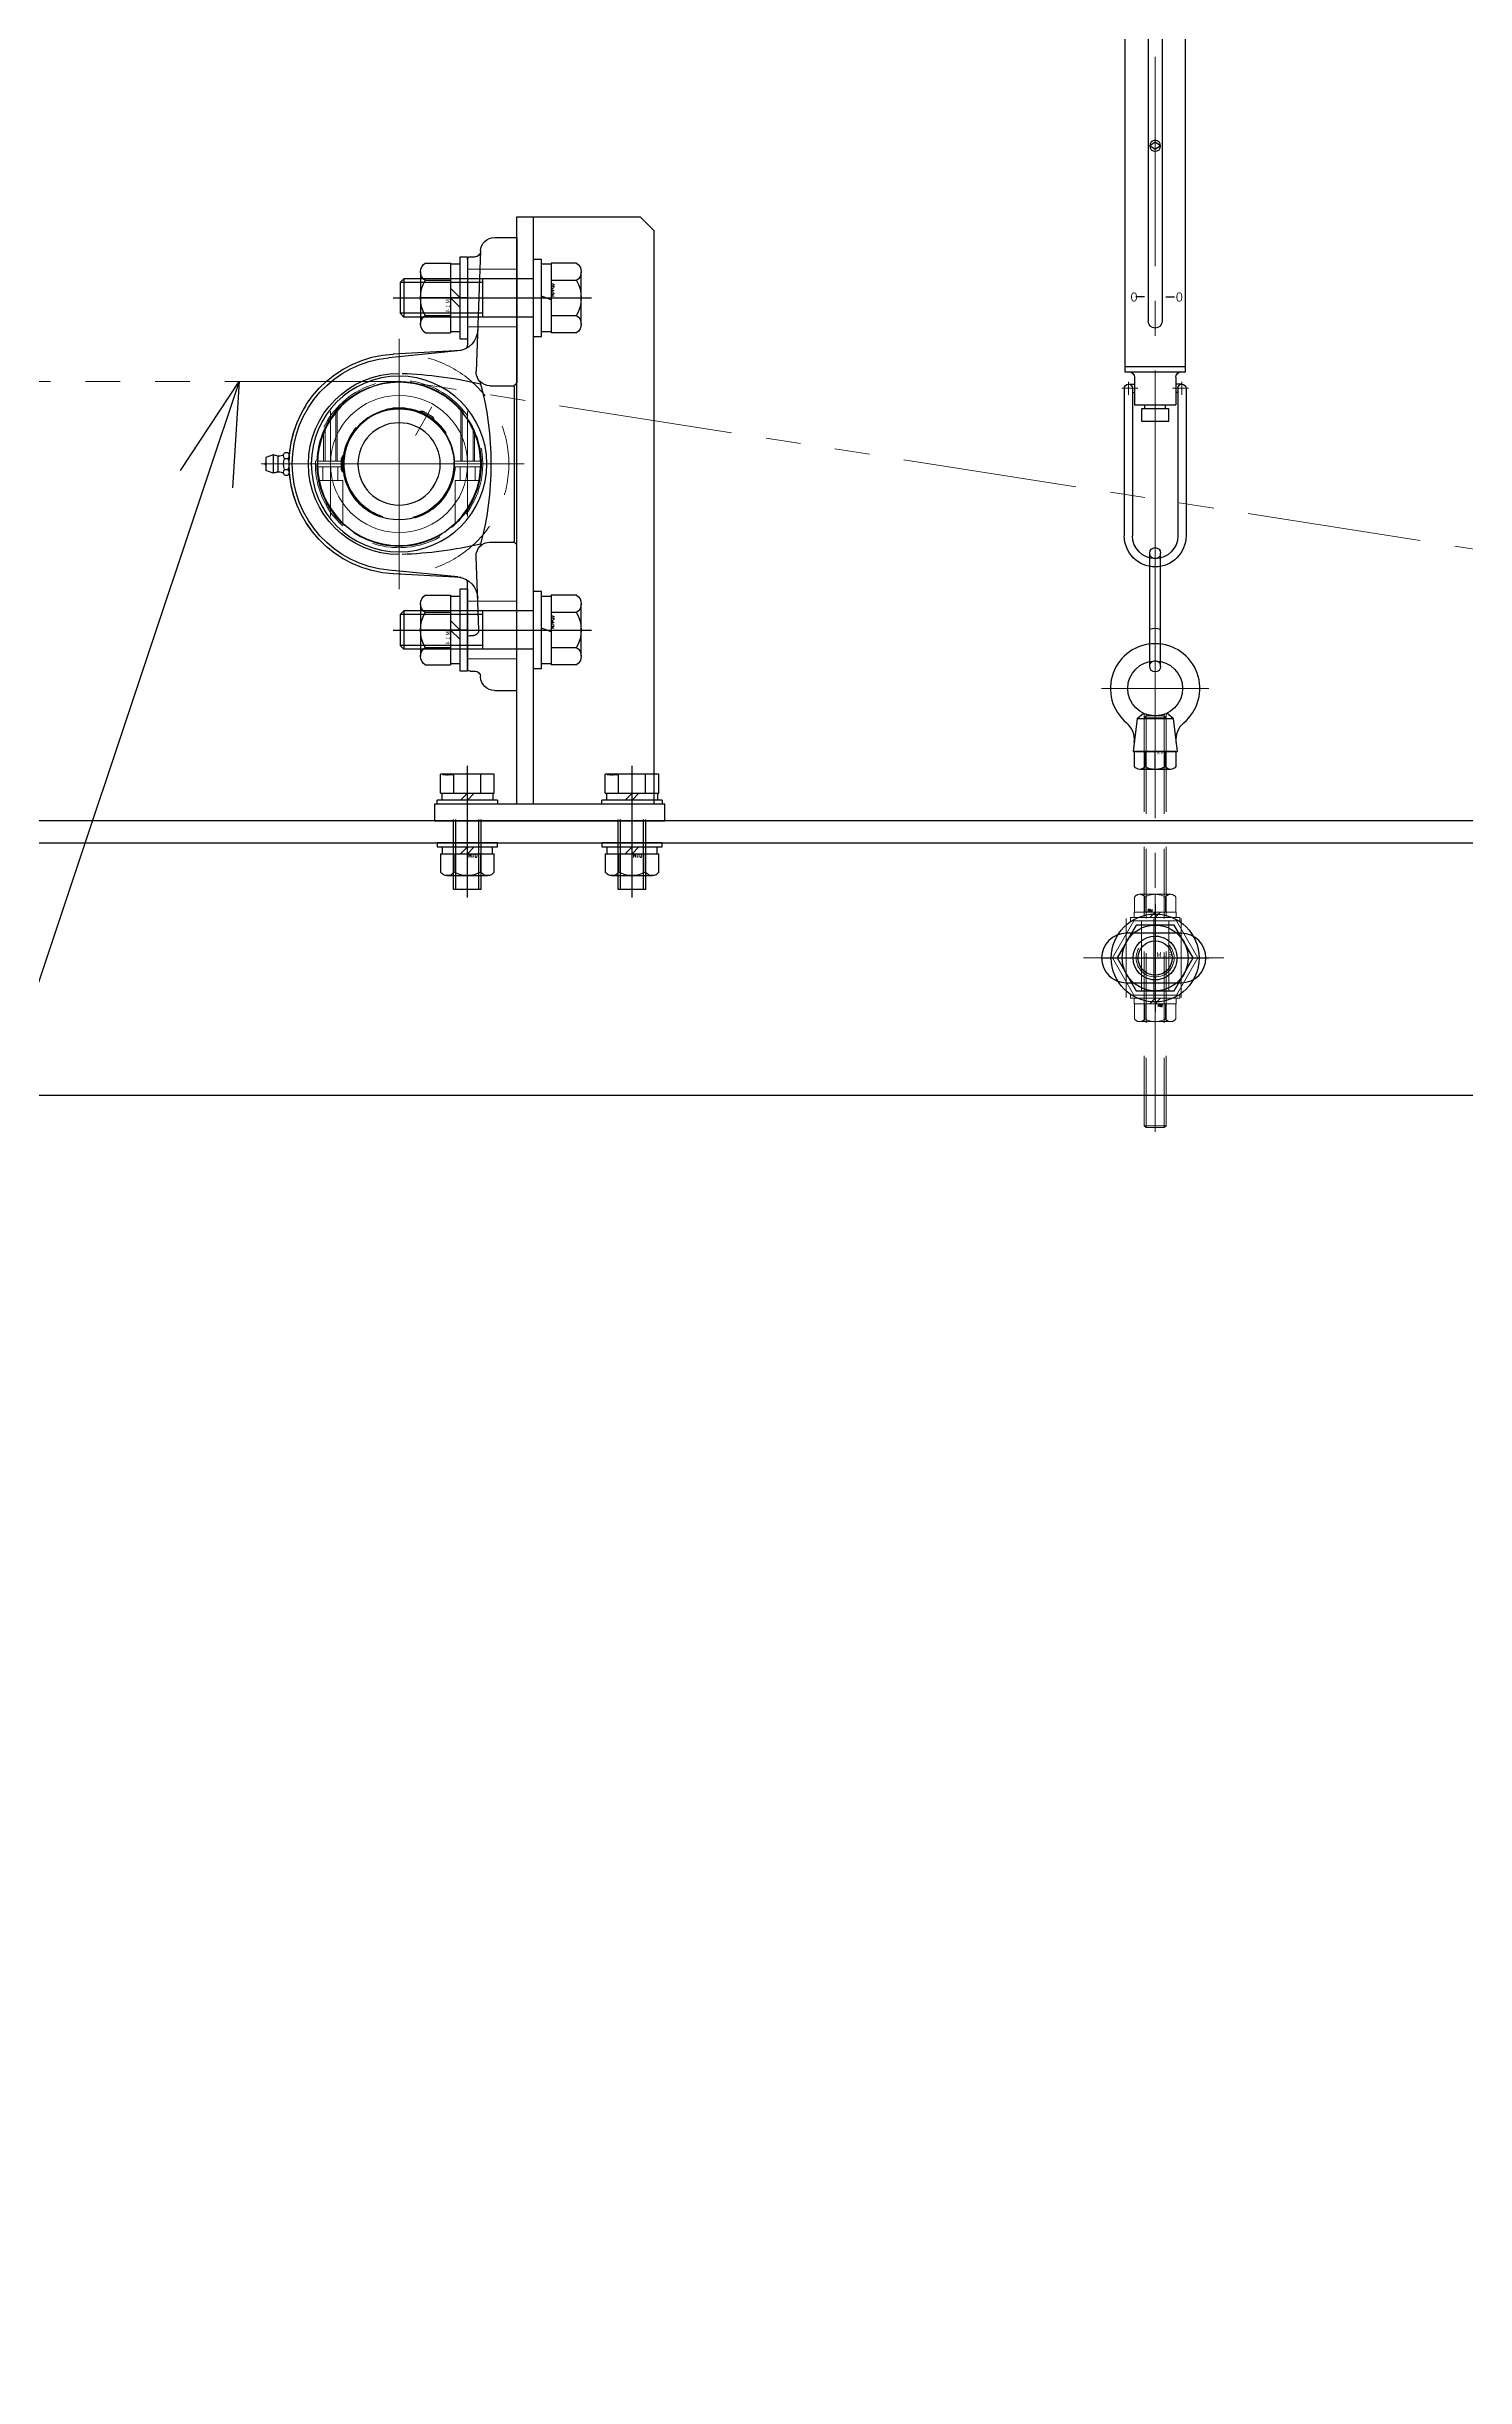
# Model space of a CAD drawing. Header units: millimetres. Extents: x -8731 to 85711, y -14522 to 31379.
# Drawn here: x 6672 to 7189, y 6544 to 7393 of the extents above; entities that cross this region are included whole.
import ezdxf
from ezdxf import colors
from ezdxf.entities.mleader import LeaderData, LeaderLine
from ezdxf.enums import TextEntityAlignment as Align
from ezdxf.math import Vec2, Vec3

# ---------------------------------------------------------------- set-up
doc = ezdxf.new("R2010")
doc.units = ezdxf.units.MM
doc.header["$LTSCALE"] = 4
for name, pattern in [('CENTER2', [28.575, 19.05, -3.175, 3.175, -3.175]), ('HIDDEN', [9.525, 6.35, -3.175]), ('PHANTOM2', [31.75, 15.875, -3.175, 3.175, -3.175, 3.175, -3.175])]:
    doc.linetypes.add(name, pattern=pattern)
for name, color, linetype, lineweight in [('01_NORMAL', 7, 'Continuous', 25), ('04_HIDDEN', 2, 'HIDDEN', 13), ('05_CENTER', 4, 'CENTER2', 13), ('06_PHANTOM', 2, 'PHANTOM2', 13), ('08_DIM', 3, 'Continuous', 13)]:
    doc.layers.add(name, color=color, linetype=linetype, lineweight=lineweight)
doc.layers.add('10_DRAFT', color=8, linetype='Continuous', lineweight=0, plot=False)
doc.styles.add('KANJI0', font='txt.shx', dxfattribs={"width": 0.9, "height": 30, "bigfont": 'bigfont'})
doc.styles.add('KSS_TXT', font='txt.shx', dxfattribs={"bigfont": 'extfont2.shx'})
doc.styles.add('KSS_TXT_L', font='txt.shx', dxfattribs={"height": 9, "bigfont": 'extfont2.shx'})
doc.styles.get("Standard").update_dxf_attribs({"font": 'txt.shx', "bigfont": 'extfont2.shx'})

# ---------------------------------------------------------------- blocks, each defined once
blk = doc.blocks.new('16b_1_1_1')
at = {"color": 0, "linetype": 'CENTER2'}
for p, q in [((0, 19.54), (0, -19.54)), ((-19.54, 0), (19.54, 0))]:
    blk.add_line(p, q, dxfattribs=at)
at = {"color": 0}
for p, q in [((-6.92, 11.99), (-13.85, 0)), ((6.93, 11.99), (-6.92, 11.99)), ((13.85, 0), (6.93, 11.99)), ((-13.85, 0), (-6.92, -11.99)), ((6.93, -11.99), (13.85, 0)), ((-6.92, -11.99), (6.93, -11.99))]:
    blk.add_line(p, q, dxfattribs=at)
for radius in [16, 11.99, 8, 6.25]:
    blk.add_circle((0, 0), radius, dxfattribs=at)
at = {"layer": '10_DRAFT', "style": 'KANJI0', "width": 0.82}
blk.add_text('Ｍ１６', height=1.714, dxfattribs=at).set_placement((0.41, 0.18))
blk = doc.blocks.new('A$C04EE0C66_1')
at = {"color": 0}
blk.add_lwpolyline([(-7.8, 13.5), (-15.6, 0), (-7.8, -13.5), (7.79, -13.5), (15.58, 0), (7.79, 13.5)], close=True, dxfattribs=at)
for radius in [8, 6.92]:
    blk.add_circle((-0.01, 0), radius, dxfattribs=at)
at = {"layer": '04_HIDDEN'}
for p, q in [((-5.01, 13.5), (-5.01, -13.5)), ((4.99, 13.5), (4.99, -13.5))]:
    blk.add_line(p, q, dxfattribs=at)
at = {"layer": '05_CENTER'}
for p, q in [((-0.01, -19.61), (-0.01, 19.61)), ((19.61, 0), (-19.62, 0))]:
    blk.add_line(p, q, dxfattribs=at)
blk = doc.blocks.new('_Open30')
at = {"color": 0, "linetype": 'ByBlock', "lineweight": -2}
for p, q in [((-1, 0.268), (0, 0)), ((0, 0), (-1, -0.268)), ((0, 0), (-1, 0))]:
    blk.add_line(p, q, dxfattribs=at)
blk = doc.blocks.new('A$C68742FED_1')
at = {"color": 0}
for p, q in [((-2, 2), (39.3, 2)), ((-2, -2), (39.3, -2))]:
    blk.add_line(p, q, dxfattribs=at)
for centre, radius, start, end in [((-2, 0), 2, 90, 270), ((7.24, -0.02), 4.75, 335.33734, 25.17918), ((39.3, 0), 2, 270, 90)]:
    blk.add_arc(centre, radius, start, end, dxfattribs=at)
at = {"layer": '04_HIDDEN', "color": 0}
for centre, start, end in [((-2, 0), 270, 90), ((39.3, 0), 90, 270)]:
    blk.add_arc(centre, 2, start, end, dxfattribs=at)
at = {"layer": '05_CENTER', "color": 0}
blk.add_line((43.28, 0), (-7.24, 0), dxfattribs=at)
blk = doc.blocks.new('A$C416561A8_1')
at = {"color": 0}
for p, q in [((29.52, 6.46), (9.85, 11.01)), ((11.98, 10.51), (11.08, 6.62)), ((28.62, 2.56), (8.95, 7.11)), ((9.95, 6.88), (10.24, 8.16)), ((29.52, 6.46), (28.62, 2.56)), ((28.93, 2.49), (28.62, 2.56)), ((29.85, 6.38), (29.52, 6.46)), ((31.73, 2.86), (32.14, 3.08)), ((28.93, -2.49), (8.95, -7.11)), ((29.85, -6.38), (9.85, -11.01)), ((31.73, -2.86), (32.14, -3.08))]:
    blk.add_line(p, q, dxfattribs=at)
blk.add_circle((26.78, 5.04), 1.25, dxfattribs=at)
for centre, radius, start, end in [((7.3, 0), 11.3, 76.96878, 283.03126), ((7.3, 0), 7.3, 76.9689, 283.03125), ((10.78, 5.08), 3.13, 99.85828, 137.17561), ((29.83, 6.38), 4, 256.96862, 298.24301), ((33.8, 0), 7.5, 238.26272, 121.73727), ((33.8, 0), 3.5, 241.75646, 118.24353), ((29.83, -6.38), 4, 61.75655, 103.03118)]:
    blk.add_arc(centre, radius, start, end, dxfattribs=at)
at = {"layer": '10_DRAFT'}
for p, q in [((8.75, 0), (5.85, 0)), ((7.3, -1.45), (7.3, 1.45)), ((27.71, 7.98), (12.44, -1.55)), ((29.83, 4.59), (14.56, -4.95)), ((27.71, 7.98), (29.83, 4.59)), ((35.25, 0), (32.35, 0)), ((33.8, -1.45), (33.8, 1.45)), ((14.56, -4.95), (12.3, -6.36)), ((12.44, -1.55), (14.56, -4.95)), ((12.88, -4.45), (13.45, -3.17))]:
    blk.add_line(p, q, dxfattribs=at)
blk.add_arc((15.44, -6.25), 3.13, 144.85827, 182.17561, dxfattribs=at)
blk = doc.blocks.new('M8アイナットa_1')
at = {"color": 0}
for p, q in [((-6.54, 12), (-8, 0)), ((-6.54, 12), (-4.28, 13.96)), ((-6.54, 12), (6.54, 12)), ((6.54, 12), (4.28, 13.96)), ((6.54, 12), (8, 0)), ((-8, 0), (8, 0))]:
    blk.add_line(p, q, dxfattribs=at)
blk.add_circle((0, 23), 10, dxfattribs=at)
for centre, radius, start, end in [((0, 23), 16.3, 309.73857, 230.26143), ((-15.53, 4.31), 8, 353.07189, 50.26143), ((15.53, 4.31), 8, 129.73857, 186.92811)]:
    blk.add_arc(centre, radius, start, end, dxfattribs=at)
at = {"layer": '04_HIDDEN', "color": 0}
for p, q in [((-4, 13.83), (-4, 0)), ((-3.25, 13.54), (-3.25, 0)), ((3.25, 13.54), (3.25, 0)), ((4, 13.83), (4, 0))]:
    blk.add_line(p, q, dxfattribs=at)
at = {"layer": '05_CENTER', "color": 0}
for p, q in [((0, 42.41), (0, -2.36)), ((-19.57, 23), (19.57, 23))]:
    blk.add_line(p, q, dxfattribs=at)
blk = doc.blocks.new('A$C49BB2EA1_1')
at = {"color": 0}
for p, q in [((-4, 149.32), (-3.32, 150)), ((-4, 149.32), (-4, 0.68)), ((4, 149.32), (-4, 149.32)), ((-3.32, 150), (-3.32, 0)), ((3.32, 150), (-3.32, 150)), ((3.32, 150), (3.32, 0)), ((4, 149.32), (3.32, 150)), ((4, 149.32), (4, 0.68)), ((4, 0.68), (-4, 0.68)), ((-4, 0.68), (-3.32, 0)), ((3.32, 0), (-3.32, 0)), ((4, 0.68), (3.32, 0))]:
    blk.add_line(p, q, dxfattribs=at)
at = {"color": 0, "linetype": 'CENTER2'}
blk.add_line((0, 151.55), (0, -1.71), dxfattribs=at)
blk = doc.blocks.new('M8Nu_1_1_1')
at = {"color": 0}
for p, q in [((-7.5, 5.5), (-7.5, 0)), ((-7.5, 5.5), (-7.5, 0)), ((7.5, 0), (-7.5, 0)), ((5.62, 6.5), (-5.62, 6.5)), ((5.62, 6.5), (-5.62, 6.5)), ((-3.75, 0), (-3.75, 5.5)), ((-3.75, 0), (-3.75, 5.5)), ((3.75, 5.5), (3.75, 0)), ((3.75, 5.5), (3.75, 0)), ((7.5, 0), (7.5, 5.5)), ((7.5, 0), (7.5, 5.5))]:
    blk.add_line(p, q, dxfattribs=at)
at = {"color": 0, "linetype": 'CENTER2'}
blk.add_line((0, 6.5), (0, 0), dxfattribs=at)
at = {"color": 0}
for centre, radius, start, end in [((-5.62, 4.25), 2.25, 33.626, 146.374), ((-5.62, 4.25), 2.25, 33.626, 146.374), ((0, -1), 7.5, 60, 120), ((5.62, 4.25), 2.25, 33.626, 146.374)]:
    blk.add_arc(centre, radius, start, end, dxfattribs=at)
at = {"layer": '10_DRAFT', "style": 'KANJI0', "width": 0.82}
blk.add_text('Ｍ８', height=1, dxfattribs=at).set_placement((0.71, -0.03))
blk = doc.blocks.new('ST-10d_1')
at = {"color": 0}
for p, q in [((-271.05, 12.5), (-274.46, 2)), ((-217.05, 9), (-269.05, 9)), ((-70.05, 11), (-70.05, -11)), ((-68.05, 11), (-68.05, 11)), ((-63.55, 9.75), (-63.55, 7.5)), ((-62.05, 11.25), (-8.25, 11.25)), ((-295.05, 2), (-343.05, 2)), ((-209.31, 2.5), (-86.48, 2.5)), ((-200.74, 3.84), (-200.74, 7.03)), ((-151.71, 0), (-150.4, 2)), ((-150.4, -2), (-151.71, 0)), ((-149.1, 0), (-150.4, 2)), ((-150.4, -2), (-149.1, 0)), ((-95.34, 3.84), (-95.34, 7.03)), ((-66.05, 7.5), (-56.05, 7.5)), ((-62.05, 8.25), (-8.25, 8.25)), ((-60.55, 8.25), (-60.55, 7.5)), ((-56.05, 7.5), (-56.05, -7.5)), ((-54.52, 3.72), (-56.05, 3.72)), ((-295.05, -2), (-343.05, -2)), ((-271.05, -12.5), (-274.46, -2)), ((-209.31, -2.5), (-86.48, -2.5)), ((-200.74, -3.84), (-200.74, -7.03)), ((-95.34, -3.84), (-95.34, -7.03)), ((-66.05, -7.5), (-56.05, -7.5)), ((-63.55, -9.75), (-63.55, -7.5)), ((-62.05, -8.25), (-8.25, -8.25)), ((-60.55, -8.25), (-60.55, -7.5)), ((-54.52, -3.72), (-56.05, -3.72)), ((-217.05, -9), (-269.05, -9)), ((-62.05, -11.25), (-8.25, -11.25))]:
    blk.add_line(p, q, dxfattribs=at)
for points in [[(-271.05, 12.5), (-271.05, -12.5), (-269.05, -12.5), (-269.05, 12.5)], [(-68.05, 11), (-68.05, -11), (-217.05, -11), (-217.05, 11)], [(-272.51, 2), (-272.51, -2), (-288.55, -2), (-288.55, 2)], [(-50.05, 5), (-50.05, -5), (-54.52, -5), (-54.52, 5)]]:
    blk.add_lwpolyline(points, close=True, dxfattribs=at)
for centre, radius in [((-291.05, 0), 10), ((-343.05, 0), 2), ((-291.05, 0), 6), ((-295.05, 0), 2), ((-150.4, 0), 2)]:
    blk.add_circle(centre, radius, dxfattribs=at)
for centre, radius, start, end in [((-66.05, 9.5), 2, 180, 270), ((-62.05, 9.75), 1.5, 90, 270), ((-8.25, 0), 11.25, 270, 90), ((-209.31, 0), 2.5, 90, 270), ((-86.48, 0), 2.5, 270, 90), ((-8.25, 0), 8.25, 270, 90), ((-66.05, -9.5), 2, 90, 180), ((-62.05, -9.75), 1.5, 90, 270)]:
    blk.add_arc(centre, radius, start, end, dxfattribs=at)
blk.add_ellipse((-325.78, 0), major_axis=(0, 2), ratio=0.707107, dxfattribs=at)
at = {"layer": '05_CENTER', "color": 0}
blk.add_line((7.71, 0), (-349.94, 0), dxfattribs=at)
at = {"layer": '10_DRAFT'}
for p, q in [((-59.69, 9.75), (-64.4, 9.75)), ((-62.05, 12.11), (-62.05, 6.3)), ((-62.05, -12.11), (-62.05, -6.3)), ((-59.69, -9.75), (-64.4, -9.75))]:
    blk.add_line(p, q, dxfattribs=at)
at = {"layer": '08_DIM', "color": 0, "style": 'KSS_TXT'}
for p in [(-96.83, 9.01), (-96.83, -7.51)]:
    blk.add_text('0', height=3, rotation=270, dxfattribs=at).set_placement(p)
blk = doc.blocks.new('M8Nza_1_1_1')
at = {"color": 0}
for p, q in [((-7.5, 8.69), (-7.5, 3.2)), ((5.62, 9.7), (-5.63, 9.7)), ((-3.75, 3.2), (-3.75, 8.69)), ((3.75, 8.69), (3.75, 3.2)), ((7.5, 3.2), (7.5, 8.69)), ((-7.7, 3.2), (7.7, 3.2)), ((-7.7, 3.2), (-7.7, 1.2)), ((0, 1.2), (-2, 3.2)), ((0, 3.2), (2, 1.2)), ((7.7, 3.2), (7.7, 1.2))]:
    blk.add_line(p, q, dxfattribs=at)
at = {"color": 0, "linetype": 'CENTER2'}
blk.add_line((0, 9.7), (0, 0), dxfattribs=at)
at = {"color": 0}
blk.add_lwpolyline([(-9, 1.2), (9, 1.2), (9, 0), (-9, 0)], close=True, dxfattribs=at)
for centre, radius, start, end in [((-5.63, 7.45), 2.25, 33.626, 146.374), ((0, 2.2), 7.5, 60, 120), ((5.62, 7.45), 2.25, 33.626, 146.374)]:
    blk.add_arc(centre, radius, start, end, dxfattribs=at)
at = {"layer": '10_DRAFT', "style": 'KSS_TXT'}
blk.add_text('M8', height=1, dxfattribs=at).set_placement((0.87, 3.27))
blk = doc.blocks.new('A$C1DD32577_1')
blk.add_blockref('M8Nu_1_1_1', (-1.49, 446.43))
at = {"color": 4, "xscale": -1, "rotation": 180}
blk.add_blockref('M8アイナットa_1', (-1.49, 446.43), dxfattribs=at)
at = {"color": 4}
for name, p, rotation in [('A$C68742FED_1', (-1.49, 413.43), 270), ('ST-10d_1', (-1.49, 376.13), 90), ('A$C416561A8_1', (-1.49, -2.22), 90)]:
    blk.add_blockref(name, p, dxfattribs=dict(at, rotation=rotation))
at = {"layer": '04_HIDDEN'}
for name, p in [('A$C49BB2EA1_1', (-1.49, 433.43)), ('M8Nza_1_1_1', (-1.49, 535.15))]:
    blk.add_blockref(name, p, dxfattribs=at)
at = {"layer": '04_HIDDEN', "rotation": 180}
blk.add_blockref('M8Nza_1_1_1', (-1.49, 508.15), dxfattribs=at)
blk = doc.blocks.new('MUCAP206Ja_1_1_1')
at = {"color": 0}
for p, q in [((-3.3, 88.8), (-2.4, 91.5)), ((-3.3, 88.8), (3.3, 88.8)), ((-2.8, 87.05), (2.8, 87.05)), ((-2.4, 91.5), (2.4, 91.5)), ((3.3, 88.8), (2.4, 91.5)), ((-4.04, 83.37), (-4.04, 84.63)), ((3.03, 83), (-3.03, 83)), ((-2.02, 84.63), (-2.02, 83.37)), ((2.02, 84.63), (2.02, 83.37)), ((4.04, 84.63), (4.04, 83.37)), ((-3, 63.4), (-2.13, 63.9)), ((3, 63.4), (-3, 63.4)), ((-3, 62.93), (-3, 63.4)), ((-2.45, 63), (-2.45, 63.72)), ((2.13, 63.9), (-2.13, 63.9)), ((3, 63.4), (2.13, 63.9)), ((2.45, 63), (2.45, 63.72)), ((3, 62.93), (3, 63.4)), ((-41.38, 20.25), (-40.04, 45.06)), ((-41.16, 21.47), (-38.73, 46.65)), ((41.16, 21.47), (38.73, 46.65)), ((41.38, 20.25), (40.04, 45.06)), ((-18.84, 35.48), (-19.25, 35.25)), ((-19.25, 35.25), (-16.25, 30.05)), ((-19.25, 35.25), (-19.25, 34.25)), ((-18.63, 34.97), (-19.25, 34.61)), ((-19.25, 34.25), (-17.12, 30.55)), ((-16.25, 30.05), (-17.12, 30.55)), ((-16.18, 30.73), (-16.8, 30.37)), ((-15.84, 30.29), (-16.25, 30.05)), ((-75.5, 17), (-75.5, 15.19)), ((-74.5, 18), (-43.4, 18)), ((74.5, 18), (43.4, 18)), ((62.5, 17), (62.5, 15.82)), ((75.5, 17), (75.5, 15.19)), ((-77.69, 13.18), (-33.69, 14.81)), ((-28.5, 9.81), (-28.5, 1)), ((28.5, 9.81), (28.5, 1)), ((60.43, 13.82), (33.69, 14.81)), ((77.69, 13.18), (77.43, 13.19)), ((-82.5, 8.18), (-82.5, 0)), ((-82.5, 0), (-29.5, 0)), ((-29.5, 0), (-28.5, 1)), ((-28.09, 1), (28.09, 1)), ((29.5, 0), (28.5, 1)), ((82.5, 0), (29.5, 0)), ((82.5, 8.18), (82.5, 0))]:
    blk.add_line(p, q, dxfattribs=at)
for radius in [32, 29.75, 20.25, 15]:
    blk.add_circle((0, 42.9), radius, dxfattribs=at)
for centre, radius, start, end in [((-3.03, 83.44), 1.56, 49.73979, 130.26021), ((0, 88.8), 3.3, 180, 208.06161), ((-8.79, 87.42), 6, 336.17154, 353.89834), ((-3.62, 86.87), 0.8, 353.89834, 28.06161), ((0, 79.3), 5.7, 69.22909, 110.77091), ((0, 90.01), 1.59, 69.55499, 110.44501), ((3.03, 83.44), 1.56, 49.73979, 130.26021), ((3.62, 86.87), 0.8, 151.93839, 186.10166), ((8.79, 87.42), 6, 186.10166, 203.82846), ((0, 88.8), 3.3, 331.93839, 0), ((0, 42.9), 40.1, 3.08459, 176.91541), ((0, 42.9), 38.91, 5.52315, 174.47685), ((-3.03, 84.56), 1.56, 229.73979, 310.26021), ((0, 88.7), 5.7, 249.22909, 290.77091), ((3.03, 84.56), 1.56, 229.73979, 310.26021), ((0, 42.9), 33, 0, 180), ((112.94, 46.65), 146, 181.90096, 193.24508), ((-112.94, 46.65), 146, 346.75492, 358.09904), ((-74.5, 17), 1, 90, 180), ((-49.13, 22.24), 8, 272.1211, 354.47685), ((-43.4, 20), 2, 270, 312.59897), ((49.13, 22.24), 8, 185.52315, 267.8789), ((43.4, 20), 2, 227.40103, 270), ((63.5, 17), 1, 90, 180), ((74.5, 17), 1, 0, 90), ((-77.5, 8.18), 5, 92.1211, 180), ((-77.5, 15.19), 2, 272.1211, 0), ((-33.5, 9.81), 5, 0, 92.1211), ((0, 123.4), 114, 254.71535, 285.28465), ((33.5, 9.81), 5, 87.8789, 180), ((60.5, 15.82), 2, 267.8789, 0), ((77.5, 15.19), 2, 180, 267.8789), ((77.5, 8.18), 5, 0, 87.8789), ((-28.09, 0), 1, 90, 135), ((28.09, 0), 1, 45, 90)]:
    blk.add_arc(centre, radius, start, end, dxfattribs=at)
at = {"layer": '04_HIDDEN', "color": 0}
for p, q in [((-71, 18), (-71, 0)), ((-50, 18), (-50, 0)), ((50, 18), (50, 0)), ((71, 18), (71, 0))]:
    blk.add_line(p, q, dxfattribs=at)
at = {"layer": '05_CENTER', "color": 0}
for p, q in [((0, 93.11), (0, 0)), ((-45.17, 42.9), (45.17, 42.9)), ((-20.78, 30.9), (-10.39, 36.9)), ((-60.5, 23), (-60.5, -5)), ((60.5, 23), (60.5, -5))]:
    blk.add_line(p, q, dxfattribs=at)
at = {"layer": '10_DRAFT'}
blk.add_circle((0, 42.9), 25, dxfattribs=at)
blk = doc.blocks.new('M14Nza_1_1_1')
at = {"color": 0}
for p, q in [((-9.52, 17.1), (9.52, 17.1)), ((-12.7, 15.4), (-12.7, 6.1)), ((-6.35, 6.1), (-6.35, 15.4)), ((6.35, 15.4), (6.35, 6.1)), ((12.7, 15.4), (12.7, 6.1)), ((-12.7, 6.1), (12.7, 6.1)), ((-12.25, 2.6), (-12.25, 6.1)), ((-3.5, 6.1), (0, 2.6)), ((0, 6.1), (3.5, 2.6)), ((12.25, 6.1), (12.25, 2.6))]:
    blk.add_line(p, q, dxfattribs=at)
at = {"color": 0, "linetype": 'CENTER2'}
blk.add_line((0, 0), (0, 17.1), dxfattribs=at)
at = {"color": 0}
blk.add_lwpolyline([(-15, 0), (15, 0), (15, 2.6), (-15, 2.6)], close=True, dxfattribs=at)
for centre, radius, start, end in [((-9.52, 13.29), 3.81, 33.626, 146.374), ((0, 4.4), 12.7, 60, 120), ((9.52, 13.29), 3.81, 33.626, 146.374)]:
    blk.add_arc(centre, radius, start, end, dxfattribs=at)
at = {"layer": '10_DRAFT', "ltscale": 3, "style": 'KANJI0', "width": 0.82}
blk.add_text('Ｍ１４', height=1.5, dxfattribs=at).set_placement((0.39, 6.2))
blk = doc.blocks.new('A$C6FDC4AF3_1_1_1')
at = {"color": 0}
for radius in [40, 30.5, 20.5]:
    blk.add_circle((0, 0), radius, dxfattribs=at)
at = {"layer": '05_CENTER'}
for p, q in [((0, -45.6), (0, 45.6)), ((45.6, 0), (-45.6, 0))]:
    blk.add_line(p, q, dxfattribs=at)
blk = doc.blocks.new('A$C6A332CFA_1_1_1')
at = {"color": 0}
for radius in [30, 20]:
    blk.add_circle((0, 0), radius, dxfattribs=at)
at = {"layer": '01_NORMAL'}
blk.add_circle((0, 0), 15, dxfattribs=at)
at = {"layer": '10_DRAFT'}
for p, q in [((0, -34.46), (0, 34.46)), ((34.46, 0), (-34.46, 0))]:
    blk.add_line(p, q, dxfattribs=at)
blk = doc.blocks.new('SCSPJ40-12a_1_1')
at = {"color": 0}
for p, q in [((-1, 19.97), (-1, 29.98)), ((1, 19.97), (1, 29.98)), ((-1, -19.97), (-1, -29.98)), ((1, -19.97), (1, -29.98))]:
    blk.add_line(p, q, dxfattribs=at)
for radius, start, end in [(30, 91.91021, 268.08979), (30, 271.91021, 88.08979), (20, 92.86598, 267.13403), (20, 272.86599, 87.13401)]:
    blk.add_arc((0, 0), radius, start, end, dxfattribs=at)
at = {"layer": '04_HIDDEN', "color": 0}
for p, q in [((-13.18, 26.95), (-1, 26.95)), ((-11.99, 27.5), (-1, 27.5)), ((1, 27.75), (6, 27.75)), ((6, 20.5), (6, 29.39)), ((-19.84, 22.5), (-1, 22.5)), ((-19.2, 23.05), (-1, 23.05)), ((1, 22.25), (6, 22.25)), ((6, 20.5), (21.9, 20.5)), ((-19.84, -22.5), (-1, -22.5)), ((-19.2, -23.05), (-1, -23.05)), ((1, -22.25), (6, -22.25)), ((6, -20.5), (6, -29.39)), ((6, -20.5), (21.9, -20.5)), ((-13.18, -26.95), (-1, -26.95)), ((-11.99, -27.5), (-1, -27.5)), ((1, -27.75), (6, -27.75))]:
    blk.add_line(p, q, dxfattribs=at)
at = {"layer": '05_CENTER', "color": 0}
for p, q in [((0, 32.3), (0, -32.3)), ((-19.19, 25), (19.19, 25)), ((-32.3, 0), (32.3, 0)), ((-19.19, -25), (19.19, -25))]:
    blk.add_line(p, q, dxfattribs=at)
blk = doc.blocks.new('A$C235153E3_1_1')
for name in ['A$C6FDC4AF3_1_1_1', 'A$C6A332CFA_1_1_1']:
    blk.add_blockref(name, (0, 0))
at = {"color": 4}
blk.add_blockref('SCSPJ40-12a_1_1', (0, 0), dxfattribs=at)
blk = doc.blocks.new('A$C2ADC56F7_1_1_1')
at = {"layer": '10_DRAFT'}
blk.add_circle((42.9, 0), 25, dxfattribs=at)
at = {"color": 4, "rotation": 270}
blk.add_blockref('MUCAP206Ja_1_1_1', (0, 0), dxfattribs=at)
at = {"rotation": 270}
for p in [(18, 60.5), (18, -60.5)]:
    blk.add_blockref('M14Nza_1_1_1', p, dxfattribs=at)
at = {"layer": '04_HIDDEN', "rotation": 270}
blk.add_blockref('A$C235153E3_1_1', (42.9, 0), dxfattribs=at)
blk = doc.blocks.new('A$C23690BA9_1_1_1')
at = {"color": 0}
for p, q in [((20, 941), (20, 727)), ((26, 727), (26, 941)), ((70, 941), (70, 732)), ((70, 732), (65, 727)), ((20, 727), (65, 727))]:
    blk.add_line(p, q, dxfattribs=at)
blk.add_lwpolyline([(-10, 947), (74, 947), (74, 941), (-10, 941)], close=True, dxfattribs=at)
at = {"layer": '05_CENTER'}
for p, q in [((2, 931.69), (2, 955.84)), ((62, 931.69), (62, 955.84)), ((11.79, 877.5), (34.06, 877.5)), ((11.79, 756.5), (34.06, 756.5))]:
    blk.add_line(p, q, dxfattribs=at)
blk = doc.blocks.new('A$C235047F9_1_1_1')
blk.add_blockref('A$C23690BA9_1_1_1', (0, 0))
blk = doc.blocks.new('A$C3DE3586F_1_1_1')
at = {"color": 0}
for p, q in [((-9.52, 17.5), (9.52, 17.5)), ((-12.7, 15.8), (-12.7, 6.5)), ((-6.35, 6.5), (-6.35, 15.8)), ((6.35, 15.8), (6.35, 6.5)), ((12.7, 15.8), (12.7, 6.5)), ((-14, 0), (-14, 3)), ((-14, 3), (14, 3)), ((14, 0), (-14, 0)), ((12.7, 6.5), (-12.7, 6.5)), ((-12.25, 3), (-12.25, 6.5)), ((-7, 0), (-7, -47.1)), ((-0.64, 6.5), (0.64, 3)), ((7, 0), (7, -47.1)), ((12.25, 6.5), (12.25, 3)), ((14, 3), (14, 0)), ((7, -18.5), (-7, -18.5)), ((-5.6, -18.5), (-5.6, -48.5)), ((5.6, -18.5), (5.6, -48.5)), ((-7, -47.1), (-5.6, -48.5)), ((7, -47.1), (-7, -47.1)), ((5.6, -48.5), (-5.6, -48.5)), ((7, -47.1), (5.6, -48.5))]:
    blk.add_line(p, q, dxfattribs=at)
at = {"color": 0, "linetype": 'CENTER2'}
blk.add_line((0, -51.09), (0, 21.25), dxfattribs=at)
at = {"color": 0}
for centre, radius, start, end in [((-9.52, 13.69), 3.81, 33.626, 146.374), ((0, 4.8), 12.7, 60, 120), ((9.52, 13.69), 3.81, 33.626, 146.374)]:
    blk.add_arc(centre, radius, start, end, dxfattribs=at)
at = {"layer": '10_DRAFT', "ltscale": 3, "style": 'KANJI0', "width": 0.82}
blk.add_text('M14x55', height=1, dxfattribs=at).set_placement((0.53, 6.6))
blk = doc.blocks.new('A$C1A3C2C0C_1_1_1')
at = {"color": 0}
for p, q in [((-9.81, 11), (9.81, 11)), ((-9.81, 4), (-9.81, 11)), ((-4.91, 4), (-4.91, 11)), ((4.91, 4), (4.91, 11)), ((9.81, 4), (9.81, 11)), ((-11, 1.5), (11, 1.5)), ((-11, 1.5), (-11, 0)), ((9.81, 4), (-9.81, 4)), ((-9.25, 4), (-9.25, 1.5)), ((0, 1.5), (-2.5, 4)), ((0, 4), (2.5, 1.5)), ((9.25, 1.5), (9.25, 4)), ((11, 0), (11, 1.5)), ((-11, 0), (11, 0))]:
    blk.add_line(p, q, dxfattribs=at)
at = {"color": 0, "linetype": 'CENTER2'}
blk.add_line((0, -34), (0, 14), dxfattribs=at)
at = {"color": 0, "linetype": 'HIDDEN'}
for p, q in [((-5, -31), (-5, 0)), ((-4.19, -31), (-4.19, 0)), ((4.19, -31), (4.19, 0)), ((5, -31), (5, 0)), ((-5, -31), (5, -31))]:
    blk.add_line(p, q, dxfattribs=at)
at = {"layer": '10_DRAFT', "style": 'KSS_TXT_L'}
blk.add_text('BT-M10x35L,SW,PW', height=0.3, dxfattribs=at).set_placement((5.1, 10.66))
blk = doc.blocks.new('M10Nza_1_1_1')
at = {"color": 0}
for p, q in [((-9.8, 4), (-9.8, 10.69)), ((-7.35, 12), (7.35, 12)), ((-4.9, 4), (-4.9, 10.69)), ((4.9, 10.69), (4.9, 4)), ((9.8, 10.69), (9.8, 4)), ((-9.8, 4), (9.8, 4)), ((-9.2, 1.5), (-9.2, 4)), ((0, 1.5), (-2.5, 4)), ((0, 4), (2.5, 1.5)), ((9.2, 4), (9.2, 1.5))]:
    blk.add_line(p, q, dxfattribs=at)
at = {"color": 0, "linetype": 'CENTER2'}
blk.add_line((0, 12), (0, 0), dxfattribs=at)
at = {"color": 0}
blk.add_lwpolyline([(-11, 1.5), (11, 1.5), (11, 0), (-11, 0)], close=True, dxfattribs=at)
for centre, radius, start, end in [((-7.35, 9.06), 2.94, 33.626, 146.374), ((0, 2.2), 9.8, 60, 120), ((7.35, 9.06), 2.94, 33.626, 146.374)]:
    blk.add_arc(centre, radius, start, end, dxfattribs=at)
at = {"layer": '10_DRAFT', "style": 'KSS_TXT'}
blk.add_text('M10', height=1.25, dxfattribs=at).set_placement((0.26, 4.12))
blk = doc.blocks.new('A$C335A6AAC_1_1_1')
for name, p, rotation in [('A$C1A3C2C0C_1_1_1', (-48, 14), 180), ('A$C1A3C2C0C_1_1_1', (12, 14), 180), ('A$C2ADC56F7_1_1_1', (-30, -110), 180), ('A$C3DE3586F_1_1_1', (-24, -49.5), 270), ('A$C3DE3586F_1_1_1', (-24, -170.5), 270)]:
    blk.add_blockref(name, p, dxfattribs=dict(rotation=rotation))
for name, p in [('M10Nza_1_1_1', (-48, 28)), ('M10Nza_1_1_1', (12, 28)), ('A$C235047F9_1_1_1', (-50, -927))]:
    blk.add_blockref(name, p)
blk = doc.blocks.new('A$C2B5B3F11_1_1_1')
at = {"color": 0}
blk.add_line((50, -858), (2550, -858), dxfattribs=at)
blk.add_lwpolyline([(50, -950), (2550, -950), (2550, -850), (50, -850)], close=True, dxfattribs=at)
blk.add_lwpolyline([(1875, -909), (1895, -909, 1), (1895, -891), (1875, -891, 1)], format="xyb", close=True, dxfattribs=at)
at = {"layer": '05_CENTER'}
for p, q in [((1634.9, -838.72), (1634.9, -869.12)), ((1694.9, -838.72), (1694.9, -869.12)), ((1875, -914.38), (1875, -885.62)), ((1885, -914.38), (1885, -885.62)), ((1895, -914.38), (1895, -885.62)), ((1910.59, -900), (1859.41, -900))]:
    blk.add_line(p, q, dxfattribs=at)
blk = doc.blocks.new('A$C630344D5_1_1_1')
at = {"color": 0}
blk.add_lwpolyline([(1160, 150.2), (280, 150.2, -0.037623), (275.52, 150.54), (28.38, 187.87, 1.096072), (6.32, -189.89), (309, -179.82, -0.030069), (312.61, -179.91), (1997.39, -326.79, 0.610481), (2025.81, -281.61), (1921.29, -105.09, -0.309422), (1923.51, -71.27), (2106.95, 162.34, 0.68117), (2034, 286.77), (1164.64, 150.56, -0.038872), (1160, 150.2)], format="xyb", dxfattribs=at)
at = {"layer": '10_DRAFT'}
for p, q in [((1165.43, 180.2), (1154.57, 180.2)), ((1160, 174.77), (1160, 185.63))]:
    blk.add_line(p, q, dxfattribs=at)
blk = doc.blocks.new('AM_BALLOON1')
at = {"transparency": 16777216}
blk.add_circle((0, 0), 5, dxfattribs=at)
blk.add_attdef('B_NUMBER', text='', height=3, dxfattribs=at).set_placement((0, 0), align=Align.MIDDLE_CENTER)
blk = doc.blocks.new('_OPEN')
at = {"color": 0, "linetype": 'ByBlock'}
for p, q in [((-1, 0.167), (0, 0)), ((0, 0), (-1, -0.167)), ((0, 0), (-1, 0))]:
    blk.add_line(p, q, dxfattribs=at)

msp = doc.modelspace()

# ---------------------------------------------------------------- block references
for name, p in [('A$C2B5B3F11_1_1_1', (5190.6226, 7961.36791)), ('16b_1_1_1', (7076.12623, 7061.36791))]:
    msp.add_blockref(name, p)
at = {"xscale": -1, "rotation": 180}
for name, p in [('A$C1DD32577_1', (7077.62057, 7583.019)), ('A$C335A6AAC_1_1_1', (6873.52259, 7131.36791))]:
    msp.add_blockref(name, p, dxfattribs=at)
at = {"layer": '04_HIDDEN'}
msp.add_blockref('A$C04EE0C66_1', (7076.13349, 7061.36791), dxfattribs=at)
at = {"layer": '06_PHANTOM', "color": 6, "xscale": -1, "rotation": 180}
msp.add_blockref('A$C630344D5_1_1_1', (5640.6226, 7421.56791), dxfattribs=at)

# ---------------------------------------------------------------- leaders
at = {"layer": '08_DIM'}
ml = msp.add_multileader_block('Standard', dxfattribs=at)
ml.set_content('AM_BALLOON1', color=256, scale=15)
ml.set_attribute('B_NUMBER', 'AF', width=0)
ml.set_leader_properties(color=256, linetype='ByLayer', lineweight=-1)
ml.set_arrow_properties(name='OPEN')
ml.build(insert=Vec2(0, 0))
ml.multileader.update_dxf_attribs({"leader_type": 0, "has_dogleg": 0, "text_right_attachment_type": 6, "dogleg_length": 0, "arrow_head_size": 30, "scale": 15, "block_connection_type": 1})
ctx = ml.context
ctx.base_point, ctx.scale, ctx.char_height, ctx.arrow_head_size, ctx.landing_gap_size, ctx.plane_origin = Vec3(8262.14661, 16915.24927), 15, 60, 30, 30, Vec3(8262.14661, 16915.24927)
ctx.right_attachment, ctx.attachment_type = 6, 1
notes = []
notes.append((ctx, [(0, (0, 0, 0), (0, 0), (1, 0), 1, [])]))
ctx.block.insert = Vec3(8262.14661, 16915.24927)
ml = msp.add_multileader_block('Standard', dxfattribs=at)
ml.set_content('AM_BALLOON1', color=256, scale=15)
ml.set_attribute('B_NUMBER', 'AO', width=0)
ml.set_leader_properties(color=256, linetype='ByLayer', lineweight=-1)
ml.set_arrow_properties(name='OPEN')
ml.build(insert=Vec2(0, 0))
ml.multileader.update_dxf_attribs({"leader_type": 0, "has_dogleg": 0, "text_right_attachment_type": 6, "dogleg_length": 0, "arrow_head_size": 30, "scale": 15, "block_connection_type": 1})
ctx = ml.context
ctx.base_point, ctx.scale, ctx.char_height, ctx.arrow_head_size, ctx.landing_gap_size, ctx.plane_origin = Vec3(11532.59715, 15665.61266), 15, 60, 30, 30, Vec3(11532.59715, 15665.61266)
ctx.right_attachment, ctx.attachment_type = 6, 1
notes.append((ctx, [(0, (0, 0, 0), (0, 0), (1, 0), 1, [])]))
ctx.block.insert = Vec3(11532.59715, 15665.61266)
ml = msp.add_multileader_block('Standard', dxfattribs=at)
ml.set_content('AM_BALLOON1', color=256, scale=15)
ml.set_attribute('B_NUMBER', 'D', width=0)
ml.set_leader_properties(color=256, linetype='ByLayer', lineweight=-1)
ml.set_arrow_properties(name='OPEN')
ml.build(insert=Vec2(0, 0))
ml.multileader.update_dxf_attribs({"leader_type": 0, "has_dogleg": 0, "text_right_attachment_type": 6, "dogleg_length": 0, "arrow_head_size": 30, "scale": 15, "block_connection_type": 1})
ctx = ml.context
ctx.base_point, ctx.scale, ctx.char_height, ctx.arrow_head_size, ctx.landing_gap_size, ctx.plane_origin = Vec3(9708.75838, 15394.05003), 15, 60, 30, 30, Vec3(9708.75838, 15394.05003)
ctx.right_attachment, ctx.attachment_type = 6, 1
notes.append((ctx, [(0, (0, 0, 0), (0, 0), (1, 0), 1, [])]))
ctx.block.insert = Vec3(9708.75838, 15394.05003)
ml = msp.add_multileader_block('Standard', dxfattribs=at)
ml.set_content('AM_BALLOON1', color=256, scale=15)
ml.set_attribute('B_NUMBER', 'A', width=0)
ml.set_leader_properties(color=256, linetype='ByLayer', lineweight=-1)
ml.set_arrow_properties(name='OPEN')
ml.build(insert=Vec2(0, 0))
ml.multileader.update_dxf_attribs({"leader_type": 0, "has_dogleg": 0, "text_right_attachment_type": 6, "dogleg_length": 0, "arrow_head_size": 30, "scale": 15, "block_connection_type": 1})
ctx = ml.context
ctx.base_point, ctx.scale, ctx.char_height, ctx.arrow_head_size, ctx.landing_gap_size, ctx.plane_origin = Vec3(13148.43876, 15210.37146), 15, 60, 30, 30, Vec3(13148.43876, 15210.37146)
ctx.right_attachment, ctx.attachment_type = 6, 1
notes.append((ctx, [(0, (0, 0, 0), (0, 0), (1, 0), 1, [])]))
ctx.block.insert = Vec3(13148.43876, 15210.37146)
ml = msp.add_multileader_block('Standard', dxfattribs=at)
ml.set_content('AM_BALLOON1', color=256, scale=15)
ml.set_attribute('B_NUMBER', 'B', width=0)
ml.set_leader_properties(color=256, linetype='ByLayer', lineweight=-1)
ml.set_arrow_properties(name='OPEN')
ml.build(insert=Vec2(0, 0))
ml.multileader.update_dxf_attribs({"leader_type": 0, "has_dogleg": 0, "text_right_attachment_type": 6, "dogleg_length": 0, "arrow_head_size": 30, "scale": 15, "block_connection_type": 1})
ctx = ml.context
ctx.base_point, ctx.scale, ctx.char_height, ctx.arrow_head_size, ctx.landing_gap_size, ctx.plane_origin = Vec3(13018.80587, 15068.9297), 15, 60, 30, 30, Vec3(13018.80587, 15068.9297)
ctx.right_attachment, ctx.attachment_type = 6, 1
notes.append((ctx, [(0, (0, 0, 0), (0, 0), (1, 0), 1, [])]))
ctx.block.insert = Vec3(13018.80587, 15068.9297)
ml = msp.add_multileader_block('Standard', dxfattribs=at)
ml.set_content('AM_BALLOON1', color=256, scale=15)
ml.set_attribute('B_NUMBER', 'C', width=0)
ml.set_leader_properties(color=256, linetype='ByLayer', lineweight=-1)
ml.set_arrow_properties(name='OPEN')
ml.build(insert=Vec2(0, 0))
ml.multileader.update_dxf_attribs({"leader_type": 0, "has_dogleg": 0, "text_right_attachment_type": 6, "dogleg_length": 0, "arrow_head_size": 30, "scale": 15, "block_connection_type": 1})
ctx = ml.context
ctx.base_point, ctx.scale, ctx.char_height, ctx.arrow_head_size, ctx.landing_gap_size, ctx.plane_origin = Vec3(13161.52102, 14919.16787), 15, 60, 30, 30, Vec3(13161.52102, 14919.16787)
ctx.right_attachment, ctx.attachment_type = 6, 1
notes.append((ctx, [(0, (0, 0, 0), (0, 0), (1, 0), 1, [])]))
ctx.block.insert = Vec3(13161.52102, 14919.16787)
at = {"layer": '08_DIM', "color": 4}
ml = msp.add_multileader_mtext('Standard', dxfattribs=at)
ml.set_content('濾布(市販品)\\P長さ：5440mm､幅：1900mm -1個', color=4)
ml.set_leader_properties()
ml.set_arrow_properties(name='OPEN30')
ml.build(insert=Vec2(0, 0))
ml.multileader.update_dxf_attribs({"text_left_attachment_type": 6, "text_right_attachment_type": 6, "dogleg_length": 0.36, "arrow_head_size": 37.5, "scale": 15})
ctx = ml.context
ctx.base_point, ctx.scale, ctx.char_height, ctx.arrow_head_size, ctx.landing_gap_size, ctx.plane_origin = Vec3(5528.91221, 6713.11376), 15, 45, 37.5, 30, Vec3(5349.82298, 1687.09678)
ctx.left_attachment, ctx.right_attachment, ctx.text_align_type = 6, 6, 2
notes.append((ctx, [(0, (1, 1, 0), (6555.81221, 6713.11376), (-1, 0), 5.4, [(0, [(6742.34249, 7271.36791)], 0, [])])]))
ctx.mtext.insert, ctx.mtext.alignment, ctx.mtext.flow_direction = Vec3(6520.41221, 6767.11376), 3, 5
at = {"layer": '08_DIM'}
ml = msp.add_multileader_block('Standard', dxfattribs=at)
ml.set_content('AM_BALLOON1', color=256, scale=15)
ml.set_attribute('B_NUMBER', 'D', width=0)
ml.set_leader_properties(color=256, linetype='ByLayer', lineweight=-1)
ml.set_arrow_properties(name='OPEN')
ml.build(insert=Vec2(0, 0))
ml.multileader.update_dxf_attribs({"leader_type": 0, "has_dogleg": 0, "text_right_attachment_type": 6, "dogleg_length": 0, "arrow_head_size": 30, "scale": 15, "block_connection_type": 1})
ctx = ml.context
ctx.base_point, ctx.scale, ctx.char_height, ctx.arrow_head_size, ctx.landing_gap_size, ctx.plane_origin = Vec3(71378.15101, 6803.23474), 15, 60, 30, 30, Vec3(71378.15101, 6803.23474)
ctx.right_attachment, ctx.attachment_type = 6, 1
notes.append((ctx, [(0, (0, 0, 0), (0, 0), (1, 0), 1, [])]))
ctx.block.insert = Vec3(71378.15101, 6803.23474)
for ctx, leaders in notes:
    for number, flags, end, landing, length, lines in leaders:
        leader = LeaderData()
        leader.index, (leader.has_last_leader_line, leader.has_dogleg_vector, leader.attachment_direction) = number, flags
        leader.last_leader_point, leader.dogleg_vector, leader.dogleg_length = Vec3(end), Vec3(landing), length
        for number, points, colour, breaks in lines:
            line = LeaderLine()
            line.index, line.vertices, line.color, line.breaks = number, Vec3.list(points), colors.encode_raw_color(colour), breaks
            leader.lines.append(line)
        ctx.leaders.append(leader)

doc.saveas('drawing.dxf')
